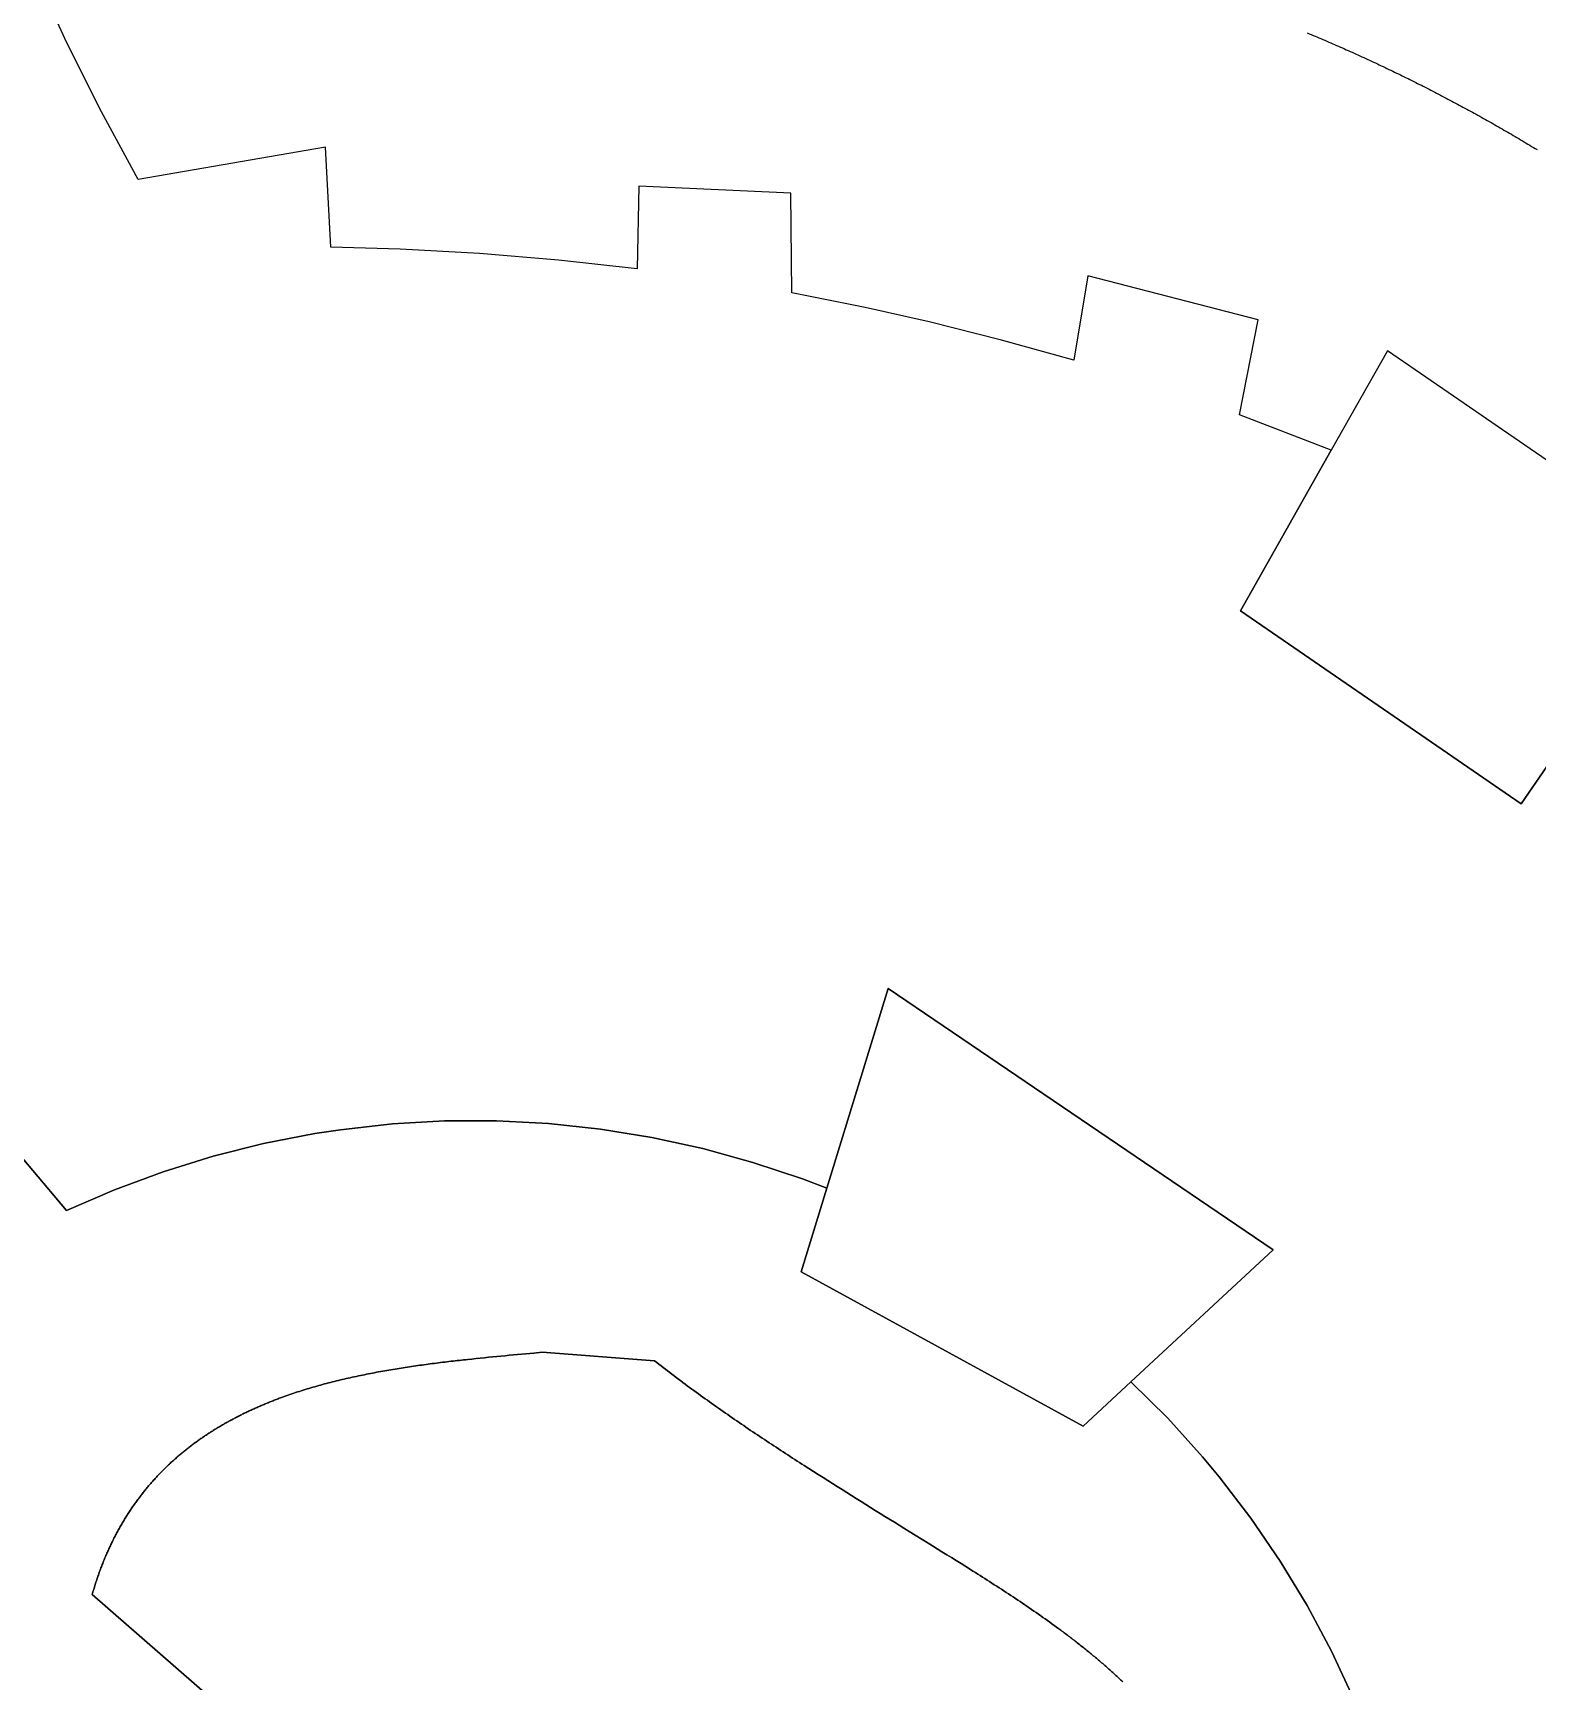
# Model space of a CAD drawing. Header units: millimetres. Extents: x -97041 to 275168, y -12500 to 263793.
# Drawn here: x 9097 to 60170, y 35201 to 91165 of the extents above; entities that cross this region are included whole.
import ezdxf

# ---------------------------------------------------------------- set-up
doc = ezdxf.new("R2010")
doc.units = ezdxf.units.MM
doc.layers.add('CLOSED_AREAS', color=7, linetype='Continuous')
doc.layers.add('REGION_HOLES', color=7, linetype='Continuous')

msp = doc.modelspace()

# ---------------------------------------------------------------- linework, layer by layer
at = {"layer": 'CLOSED_AREAS'}
for points in [[(63111.911, 70053.742), (59632.479, 64989.057), (50099.358, 71538.289), (53181.462, 76993.891), (50066.423, 78193.982), (50697.236, 81418.404), (44912.23, 82915.513), (44436.315, 80050.322), (41990.349, 80736.477), (39526.759, 81356.35), (37358.072, 81844.026), (34866.273, 82338.455), (34835.299, 85726.718), (29674.109, 85960.801), (29615.121, 83154.383), (26940.362, 83454.146), (24258.109, 83677.303), (21570.575, 83823.669), (19216.382, 83888.64), (19032.555, 87288.273), (12672.01, 86194.082), (11419.002, 88487.635), (10248.85, 90824.544), (9163.043, 93201.822)], [(52364.444, 91167.751), (52431.288, 91140), (52498.095, 91112.164), (52564.865, 91084.244), (52631.597, 91056.239), (52698.292, 91028.151), (52764.95, 90999.978), (52831.571, 90971.721), (52898.154, 90943.38), (52964.7, 90914.954), (53031.209, 90886.445), (53097.68, 90857.851), (53164.114, 90829.174), (53230.51, 90800.412), (53296.869, 90771.566), (53363.19, 90742.636), (53429.474, 90713.622), (53495.72, 90684.524), (53561.928, 90655.342), (53628.099, 90626.076), (53694.232, 90596.726), (53760.327, 90567.292), (53826.384, 90537.773), (53892.404, 90508.171), (53958.385, 90478.485), (54024.329, 90448.716), (54090.235, 90418.862), (54156.102, 90388.924), (54221.932, 90358.902), (54287.724, 90328.797), (54353.477, 90298.607), (54419.193, 90268.334), (54484.87, 90237.977), (54550.509, 90207.536), (54616.11, 90177.011), (54681.672, 90146.403), (54747.197, 90115.71), (54812.683, 90084.934), (54878.13, 90054.075), (54943.539, 90023.131), (55008.91, 89992.104), (55074.242, 89960.993), (55139.536, 89929.798), (55204.791, 89898.519), (55270.007, 89867.157), (55335.185, 89835.711), (55400.325, 89804.182), (55465.425, 89772.569), (55530.487, 89740.872), (55595.51, 89709.092), (55660.494, 89677.228), (55725.44, 89645.281), (55790.346, 89613.25), (55855.214, 89581.135), (55920.042, 89548.937), (55984.832, 89516.655), (56049.583, 89484.29), (56114.294, 89451.842), (56178.967, 89419.309), (56243.6, 89386.694), (56308.195, 89353.995), (56372.75, 89321.212), (56437.265, 89288.346), (56501.742, 89255.397), (56566.179, 89222.364), (56630.577, 89189.248), (56694.936, 89156.048), (56759.255, 89122.766), (56823.535, 89089.399), (56887.775, 89055.95), (56951.975, 89022.417), (57016.137, 88988.801), (57080.258, 88955.101), (57144.34, 88921.318), (57208.382, 88887.452), (57272.385, 88853.503), (57336.348, 88819.471), (57400.271, 88785.355), (57464.154, 88751.156), (57527.998, 88716.874), (57591.802, 88682.508), (57655.565, 88648.06), (57719.289, 88613.528), (57782.973, 88578.913), (57846.617, 88544.215), (57910.22, 88509.434), (57973.784, 88474.57), (58037.308, 88439.623), (58100.791, 88404.593), (58164.234, 88369.479), (58227.637, 88334.283), (58291, 88299.003), (58354.322, 88263.641), (58417.604, 88228.195), (58480.846, 88192.667), (58544.047, 88157.055), (58607.208, 88121.361), (58670.329, 88085.584), (58733.409, 88049.723), (58796.448, 88013.78), (58859.447, 87977.754), (58922.405, 87941.645), (58985.323, 87905.453), (59048.199, 87869.178), (59111.036, 87832.821), (59173.831, 87796.38), (59236.585, 87759.857), (59299.299, 87723.251), (59361.972, 87686.562), (59424.604, 87649.79), (59487.195, 87612.935), (59549.745, 87575.998), (59612.254, 87538.978), (59674.722, 87501.875), (59737.149, 87464.69), (59799.535, 87427.422), (59861.88, 87390.071), (59924.183, 87352.637), (59986.446, 87315.121), (60048.667, 87277.522), (60110.846, 87239.841), (60172.985, 87202.077)], [(7932.244, 53895.018), (10240.202, 51174.691), (11863.642, 51879.295), (13522.929, 52494.771), (15213.155, 53019.317), (16929.353, 53451.379), (18666.469, 53789.699), (19541.266, 53923.377), (21300.142, 54119.27), (23067.057, 54219.458), (24836.797, 54223.625), (26604.165, 54131.765), (28363.94, 53944.155), (30110.953, 53661.337), (31840.041, 53284.146), (33546.106, 52813.695), (35224.15, 52251.38), (36051.101, 51936.271), (38134.942, 58718.781), (51208.923, 49840.601), (46381.942, 45365.456), (47633.049, 44121.758), (48815.071, 42812.218), (49379.088, 42133.945), (50451.047, 40732.882), (51445.655, 39275.895), (52360.01, 37767.251), (53191.442, 36211.364), (53937.502, 34612.781)], [(53937.502, 34612.781), (53191.442, 36211.364), (52360.01, 37767.251), (51445.655, 39275.895), (50451.047, 40732.882), (49379.088, 42133.945), (48815.071, 42812.218), (47633.049, 44121.758), (46381.942, 45365.456), (44758.133, 43859.999), (35177.556, 49093.039), (36051.101, 51936.271), (35224.15, 52251.38), (33546.106, 52813.695), (31840.041, 53284.146), (30110.953, 53661.337), (28363.94, 53944.155), (26604.165, 54131.765), (24836.797, 54223.625), (23067.057, 54219.458), (21300.142, 54119.27), (19541.266, 53923.377), (18666.469, 53789.699), (16929.353, 53451.379), (15213.155, 53019.317), (13522.929, 52494.771), (11863.642, 51879.295), (10240.202, 51174.691), (7932.244, 53895.018)], [(46105.718, 35171.667), (46072.246, 35203.385), (46038.689, 35235.023), (46005.048, 35266.582), (45971.322, 35298.062), (45937.514, 35329.464), (45903.622, 35360.787), (45869.648, 35392.034), (45835.592, 35423.203), (45801.455, 35454.296), (45767.237, 35485.313), (45732.938, 35516.255), (45698.559, 35547.121), (45664.101, 35577.914), (45629.564, 35608.632), (45594.949, 35639.277), (45560.255, 35669.85), (45525.484, 35700.35), (45490.636, 35730.778), (45455.711, 35761.135), (45420.71, 35791.421), (45385.634, 35821.636), (45350.483, 35851.782), (45315.257, 35881.859), (45279.957, 35911.867), (45244.583, 35941.806), (45209.137, 35971.678), (45173.618, 36001.482), (45138.026, 36031.22), (45102.364, 36060.891), (45066.63, 36090.497), (45030.825, 36120.038), (44994.95, 36149.513), (44959.006, 36178.925), (44922.992, 36208.272), (44886.91, 36237.557), (44850.76, 36266.779), (44814.541, 36295.938), (44778.256, 36325.036), (44741.904, 36354.073), (44705.486, 36383.049), (44669.002, 36411.965), (44632.453, 36440.821), (44595.839, 36469.618), (44559.161, 36498.356), (44522.419, 36527.036), (44485.614, 36555.659), (44448.746, 36584.224), (44411.816, 36612.733), (44374.824, 36641.186), (44337.771, 36669.583), (44300.657, 36697.924), (44263.482, 36726.212), (44226.248, 36754.445), (44188.955, 36782.625), (44151.602, 36810.751), (44114.192, 36838.825), (44076.723, 36866.847), (44039.197, 36894.817), (44001.614, 36922.736), (43926.28, 36978.424), (43850.724, 37033.913), (43774.951, 37089.208), (43698.963, 37144.313), (43622.766, 37199.232), (43546.363, 37253.97), (43469.758, 37308.529), (43392.955, 37362.915), (43315.958, 37417.13), (43238.771, 37471.18), (43161.398, 37525.069), (43083.842, 37578.799), (43006.108, 37632.377), (42928.199, 37685.804), (42850.12, 37739.087), (42771.875, 37792.228), (42693.466, 37845.231), (42614.899, 37898.102), (42536.178, 37950.843), (42457.305, 38003.459), (42378.285, 38055.953), (42299.123, 38108.331), (42219.821, 38160.596), (42140.384, 38212.752), (42060.816, 38264.803), (41981.121, 38316.753), (41901.302, 38368.606), (41821.364, 38420.367), (41741.31, 38472.039), (41661.145, 38523.626), (41580.872, 38575.133), (41500.496, 38626.563), (41420.02, 38677.921), (41339.447, 38729.21), (41258.783, 38780.435), (41178.031, 38831.6), (41097.195, 38882.708), (41016.279, 38933.764), (40935.287, 38984.772), (40773.089, 39086.661), (40610.634, 39188.405), (40447.952, 39290.038), (40285.076, 39391.591), (40124.199, 39491.747), (39963.176, 39591.866), (39802.018, 39691.955), (39640.739, 39792.024), (39317.862, 39992.134), (38994.643, 40192.26), (38671.182, 40392.468), (38347.577, 40592.825), (38023.924, 40793.396), (37862.112, 40893.783), (37700.324, 40994.248), (37538.574, 41094.8), (37376.874, 41195.446), (37215.236, 41296.196), (37053.672, 41397.057), (36892.195, 41498.037), (36730.817, 41599.145), (36569.55, 41700.39), (36408.407, 41801.778), (36247.4, 41903.32), (36086.54, 42005.022), (35925.841, 42106.893), (35765.315, 42208.941), (35604.973, 42311.175), (35444.829, 42413.603), (35284.894, 42516.232), (35205.009, 42567.626), (35125.181, 42619.072), (35045.412, 42670.574), (34965.702, 42722.131), (34886.054, 42773.745), (34806.47, 42825.416), (34726.95, 42877.147), (34647.496, 42928.937), (34568.11, 42980.788), (34488.793, 43032.7), (34409.547, 43084.676), (34330.373, 43136.715), (34251.273, 43188.82), (34172.249, 43240.99), (34093.301, 43293.228), (34014.432, 43345.533), (33935.643, 43397.908), (33856.935, 43450.352), (33778.311, 43502.868), (33699.771, 43555.456), (33621.318, 43608.117), (33542.952, 43660.852), (33464.675, 43713.663), (33386.489, 43766.549), (33308.395, 43819.514), (33230.396, 43872.556), (33152.491, 43925.678), (33074.684, 43978.88), (32996.974, 44032.164), (32919.365, 44085.53), (32841.858, 44138.979), (32764.453, 44192.513), (32687.153, 44246.133), (32609.959, 44299.839), (32532.873, 44353.633), (32455.896, 44407.516), (32379.029, 44461.488), (32302.275, 44515.551), (32225.635, 44569.705), (32149.11, 44623.953), (32072.702, 44678.294), (31996.412, 44732.73), (31920.242, 44787.262), (31844.194, 44841.891), (31768.269, 44896.617), (31692.468, 44951.443), (31616.793, 45006.369), (31541.246, 45061.395), (31465.828, 45116.524), (31390.541, 45171.756), (31315.386, 45227.091), (31240.365, 45282.532), (31165.479, 45338.08), (31090.729, 45393.734), (31016.119, 45449.497), (30941.648, 45505.368), (30867.318, 45561.351), (30793.132, 45617.444), (30719.09, 45673.65), (30645.194, 45729.969), (30571.445, 45786.403), (30497.846, 45842.952), (30424.397, 45899.617), (30351.101, 45956.4), (30277.958, 46013.302), (30204.97, 46070.323), (26385.876, 46364.099), (26108.23, 46338.886), (25829.495, 46313.524), (25549.795, 46287.882), (25409.62, 46274.917), (25269.25, 46261.832), (25128.699, 46248.613), (24987.983, 46235.243), (24847.117, 46221.706), (24706.117, 46207.986), (24564.997, 46194.066), (24423.773, 46179.93), (24282.46, 46165.562), (24141.074, 46150.946), (23999.63, 46136.066), (23858.143, 46120.904), (23787.388, 46113.213), (23716.628, 46105.446), (23645.865, 46097.601), (23575.101, 46089.675), (23504.337, 46081.667), (23433.577, 46073.574), (23362.82, 46065.395), (23292.071, 46057.128), (23221.329, 46048.77), (23150.598, 46040.32), (23079.879, 46031.775), (23009.175, 46023.134), (22938.486, 46014.394), (22867.815, 46005.553), (22797.164, 45996.61), (22726.535, 45987.562), (22655.929, 45978.408), (22585.349, 45969.145), (22514.797, 45959.771), (22444.274, 45950.284), (22373.782, 45940.683), (22303.323, 45930.964), (22232.9, 45921.127), (22162.513, 45911.169), (22092.166, 45901.088), (22021.859, 45890.882), (21951.595, 45880.549), (21881.376, 45870.088), (21811.203, 45859.495), (21741.079, 45848.769), (21671.006, 45837.908), (21600.984, 45826.91), (21531.017, 45815.773), (21461.106, 45804.494), (21391.253, 45793.073), (21321.46, 45781.506), (21251.729, 45769.792), (21182.062, 45757.928), (21112.46, 45745.914), (21042.926, 45733.746), (20973.461, 45721.423), (20904.068, 45708.942), (20834.748, 45696.302), (20765.504, 45683.5), (20696.337, 45670.535), (20627.248, 45657.405), (20558.241, 45644.107), (20489.316, 45630.639), (20420.477, 45617), (20351.724, 45603.187), (20283.059, 45589.199), (20214.486, 45575.033), (20146.004, 45560.687), (20077.617, 45546.159), (20009.327, 45531.448), (19941.134, 45516.551), (19873.041, 45501.466), (19805.051, 45486.191), (19737.164, 45470.725), (19669.384, 45455.064), (19601.71, 45439.208), (19534.147, 45423.153), (19466.695, 45406.899), (19399.357, 45390.443), (19332.134, 45373.782), (19265.028, 45356.916), (19198.041, 45339.841), (19131.176, 45322.557), (19064.433, 45305.06), (18997.816, 45287.349), (18931.325, 45269.422), (18864.963, 45251.276), (18798.731, 45232.911), (18732.633, 45214.323), (18666.668, 45195.51), (18600.84, 45176.472), (18535.151, 45157.205), (18469.601, 45137.707), (18404.194, 45117.978), (18338.93, 45098.013), (18273.813, 45077.813), (18208.843, 45057.373), (18144.024, 45036.693), (18079.355, 45015.771), (18014.841, 44994.604), (17950.482, 44973.19), (17886.28, 44951.528), (17822.238, 44929.615), (17758.356, 44907.449), (17694.638, 44885.029), (17631.085, 44862.352), (17599.371, 44850.916), (17567.699, 44839.416), (17532.565, 44826.564), (17497.482, 44813.631), (17462.453, 44800.617), (17427.476, 44787.521), (17392.553, 44774.345), (17357.683, 44761.086), (17322.868, 44747.745), (17288.106, 44734.322), (17253.399, 44720.815), (17218.747, 44707.226), (17184.149, 44693.554), (17149.607, 44679.798), (17115.121, 44665.958), (17080.691, 44652.035), (17046.317, 44638.026), (17012, 44623.933), (16977.739, 44609.756), (16943.536, 44595.493), (16909.39, 44581.144), (16875.302, 44566.709), (16841.272, 44552.189), (16807.301, 44537.582), (16773.388, 44522.889), (16739.534, 44508.108), (16705.739, 44493.241), (16672.004, 44478.285), (16638.329, 44463.243), (16604.714, 44448.112), (16571.159, 44432.892), (16537.665, 44417.585), (16504.233, 44402.188), (16470.861, 44386.702), (16437.552, 44371.127), (16404.304, 44355.462), (16371.118, 44339.706), (16337.995, 44323.861), (16304.935, 44307.925), (16271.938, 44291.898), (16239.005, 44275.78), (16206.135, 44259.571), (16173.329, 44243.27), (16140.588, 44226.877), (16107.911, 44210.392), (16075.3, 44193.814), (16042.753, 44177.144), (16010.272, 44160.38), (15977.857, 44143.523), (15945.508, 44126.572), (15913.226, 44109.528), (15881.01, 44092.389), (15848.861, 44075.155), (15816.78, 44057.827), (15784.766, 44040.404), (15752.82, 44022.886), (15720.943, 44005.271), (15689.134, 43987.561), (15657.393, 43969.755), (15625.722, 43951.853), (15594.121, 43933.853), (15562.589, 43915.757), (15531.127, 43897.563), (15499.736, 43879.272), (15468.415, 43860.883), (15437.165, 43842.395), (15405.986, 43823.81), (15374.879, 43805.125), (15343.843, 43786.342), (15312.88, 43767.459), (15281.989, 43748.477), (15251.171, 43729.395), (15220.426, 43710.213), (15189.754, 43690.93), (15159.156, 43671.547), (15128.632, 43652.063), (15098.182, 43632.477), (15067.806, 43612.79), (15037.506, 43593.002), (15007.28, 43573.111), (14977.13, 43553.118), (14947.056, 43533.022), (14917.057, 43512.824), (14887.135, 43492.522), (14857.29, 43472.116), (14827.521, 43451.607), (14797.83, 43430.994), (14768.216, 43410.277), (14738.68, 43389.455), (14709.222, 43368.528), (14679.842, 43347.496), (14650.541, 43326.359), (14621.319, 43305.115), (14592.177, 43283.766), (14563.114, 43262.311), (14534.13, 43240.749), (14505.228, 43219.08), (14476.405, 43197.304), (14447.664, 43175.421), (14419.003, 43153.43), (14390.424, 43131.331), (14361.926, 43109.123), (14333.511, 43086.808), (14305.178, 43064.383), (14276.927, 43041.849), (14248.76, 43019.206), (14220.675, 42996.454), (14192.674, 42973.591), (14164.757, 42950.618), (14136.924, 42927.535), (14109.175, 42904.341), (14081.511, 42881.036), (14053.932, 42857.62), (14026.438, 42834.092), (13999.029, 42810.452), (13971.707, 42786.7), (13944.471, 42762.835), (13917.321, 42738.858), (13890.258, 42714.768), (13863.282, 42690.564), (13836.394, 42666.247), (13809.593, 42641.816), (13782.88, 42617.271), (13756.255, 42592.611), (13729.719, 42567.837), (13703.272, 42542.948), (13676.914, 42517.944), (13650.645, 42492.824), (13624.467, 42467.588), (13598.378, 42442.236), (13572.379, 42416.768), (13546.472, 42391.183), (13520.655, 42365.481), (13494.929, 42339.662), (13469.295, 42313.725), (13443.753, 42287.671), (13418.303, 42261.499), (13392.946, 42235.208), (13367.681, 42208.799), (13342.509, 42182.27), (13317.431, 42155.623), (13292.446, 42128.856), (13267.555, 42101.969), (13242.759, 42074.963), (13218.057, 42047.836), (13193.45, 42020.588), (13168.938, 41993.22), (13144.521, 41965.73), (13120.2, 41938.119), (13095.976, 41910.387), (13071.847, 41882.532), (13047.815, 41854.555), (13023.881, 41826.456), (13000.043, 41798.233), (12976.303, 41769.888), (12952.661, 41741.419), (12929.116, 41712.827), (12905.671, 41684.11), (12882.324, 41655.269), (12859.076, 41626.304), (12835.927, 41597.214), (12812.878, 41567.999), (12789.929, 41538.659), (12767.08, 41509.193), (12744.332, 41479.601), (12721.684, 41449.883), (12699.138, 41420.038), (12676.693, 41390.067), (12654.35, 41359.969), (12632.108, 41329.743), (12609.97, 41299.39), (12587.933, 41268.908), (12566, 41238.299), (12544.17, 41207.561), (12522.443, 41176.695), (12500.82, 41145.699), (12479.301, 41114.575), (12457.887, 41083.32), (12436.577, 41051.936), (12415.373, 41020.422), (12394.274, 40988.777), (12373.28, 40957.002), (12352.392, 40925.095), (12331.61, 40893.058), (12310.935, 40860.889), (12290.367, 40828.588), (12269.906, 40796.155), (12249.552, 40763.589), (12229.306, 40730.891), (12209.168, 40698.061), (12189.138, 40665.096), (12169.217, 40631.999), (12149.404, 40598.767), (12129.701, 40565.402), (12110.108, 40531.902), (12090.624, 40498.268), (12071.25, 40464.499), (12051.987, 40430.594), (12032.834, 40396.554), (12013.792, 40362.379), (11994.862, 40328.067), (11976.043, 40293.619), (11957.336, 40259.035), (11938.741, 40224.313), (11920.259, 40189.455), (11901.889, 40154.459), (11883.633, 40119.325), (11865.49, 40084.054), (11847.46, 40048.644), (11829.545, 40013.096), (11811.744, 39977.408), (11794.057, 39941.582), (11776.486, 39905.616), (11759.029, 39869.511), (11741.688, 39833.266), (11724.463, 39796.88), (11707.353, 39760.354), (11690.361, 39723.688), (11673.484, 39686.88), (11656.725, 39649.931), (11640.083, 39612.84), (11623.559, 39575.607), (11607.152, 39538.232), (11590.864, 39500.715), (11574.694, 39463.055), (11558.643, 39425.252), (11542.711, 39387.306), (11526.898, 39349.216), (11511.205, 39310.982), (11495.631, 39272.604), (11480.179, 39234.081), (11464.846, 39195.414), (11449.635, 39156.602), (11434.544, 39117.645), (11419.575, 39078.542), (11404.728, 39039.293), (11390.003, 38999.898), (11375.4, 38960.357), (11360.92, 38920.669), (11346.563, 38880.834), (11332.329, 38840.852), (11318.219, 38800.722), (11304.232, 38760.445), (11290.37, 38720.019), (11276.632, 38679.445), (11263.018, 38638.723), (11249.53, 38597.852), (11236.167, 38556.831), (11222.93, 38515.661), (11209.819, 38474.341), (11196.834, 38432.871), (11183.975, 38391.251), (11171.243, 38349.48), (11158.639, 38307.558), (11146.162, 38265.486), (11133.812, 38223.261), (11121.591, 38180.885), (11109.498, 38138.357), (27267.205, 24037.085)]]:
    msp.add_lwpolyline(points, dxfattribs=at)
for points in [[(53181.462, 76993.891), (50099.358, 71538.289), (59632.479, 64989.057), (63111.911, 70053.742), (65357.05, 73321.796), (55091.25, 80374.37)], [(36051.101, 51936.271), (35177.556, 49093.039), (44758.133, 43859.999), (46381.942, 45365.456), (51208.923, 49840.601), (38134.942, 58718.781)]]:
    msp.add_lwpolyline(points, close=True, dxfattribs=at)
at = {"layer": 'REGION_HOLES'}
msp.add_lwpolyline([(27267.205, 24037.085), (11109.498, 38138.357), (11121.591, 38180.885), (11133.812, 38223.261), (11146.162, 38265.486), (11158.639, 38307.558), (11171.243, 38349.48), (11183.975, 38391.251), (11196.834, 38432.871), (11209.819, 38474.341), (11222.93, 38515.661), (11236.167, 38556.831), (11249.53, 38597.852), (11263.018, 38638.723), (11276.632, 38679.445), (11290.37, 38720.019), (11304.232, 38760.445), (11318.219, 38800.722), (11332.329, 38840.852), (11346.563, 38880.834), (11360.92, 38920.669), (11375.4, 38960.357), (11390.003, 38999.898), (11404.728, 39039.293), (11419.575, 39078.542), (11434.544, 39117.645), (11449.635, 39156.602), (11464.846, 39195.414), (11480.179, 39234.081), (11495.631, 39272.604), (11511.205, 39310.982), (11526.898, 39349.216), (11542.711, 39387.306), (11558.643, 39425.252), (11574.694, 39463.055), (11590.864, 39500.715), (11607.152, 39538.232), (11623.559, 39575.607), (11640.083, 39612.84), (11656.725, 39649.931), (11673.484, 39686.88), (11690.361, 39723.688), (11707.353, 39760.354), (11724.463, 39796.88), (11741.688, 39833.266), (11759.029, 39869.511), (11776.486, 39905.616), (11794.057, 39941.582), (11811.744, 39977.408), (11829.545, 40013.096), (11847.46, 40048.644), (11865.49, 40084.054), (11883.633, 40119.325), (11901.889, 40154.459), (11920.259, 40189.455), (11938.741, 40224.313), (11957.336, 40259.035), (11976.043, 40293.619), (11994.862, 40328.067), (12013.792, 40362.379), (12032.834, 40396.554), (12051.987, 40430.594), (12071.25, 40464.499), (12090.624, 40498.268), (12110.108, 40531.902), (12129.701, 40565.402), (12149.404, 40598.767), (12169.217, 40631.999), (12189.138, 40665.096), (12209.168, 40698.061), (12229.306, 40730.891), (12249.552, 40763.589), (12269.906, 40796.155), (12290.367, 40828.588), (12310.935, 40860.889), (12331.61, 40893.058), (12352.392, 40925.095), (12373.28, 40957.002), (12394.274, 40988.777), (12415.373, 41020.422), (12436.577, 41051.936), (12457.887, 41083.32), (12479.301, 41114.575), (12500.82, 41145.699), (12522.443, 41176.695), (12544.17, 41207.561), (12566, 41238.299), (12587.933, 41268.908), (12609.97, 41299.39), (12632.108, 41329.743), (12654.35, 41359.969), (12676.693, 41390.067), (12699.138, 41420.038), (12721.684, 41449.883), (12744.332, 41479.601), (12767.08, 41509.193), (12789.929, 41538.659), (12812.878, 41567.999), (12835.927, 41597.214), (12859.076, 41626.304), (12882.324, 41655.269), (12905.671, 41684.11), (12929.116, 41712.827), (12952.661, 41741.419), (12976.303, 41769.888), (13000.043, 41798.233), (13023.881, 41826.456), (13047.815, 41854.555), (13071.847, 41882.532), (13095.976, 41910.387), (13120.2, 41938.119), (13144.521, 41965.73), (13168.938, 41993.22), (13193.45, 42020.588), (13218.057, 42047.836), (13242.759, 42074.963), (13267.555, 42101.969), (13292.446, 42128.856), (13317.431, 42155.623), (13342.509, 42182.27), (13367.681, 42208.799), (13392.946, 42235.208), (13418.303, 42261.499), (13443.753, 42287.671), (13469.295, 42313.725), (13494.929, 42339.662), (13520.655, 42365.481), (13546.472, 42391.183), (13572.379, 42416.768), (13598.378, 42442.236), (13624.467, 42467.588), (13650.645, 42492.824), (13676.914, 42517.944), (13703.272, 42542.948), (13729.719, 42567.837), (13756.255, 42592.611), (13782.88, 42617.271), (13809.593, 42641.816), (13836.394, 42666.247), (13863.282, 42690.564), (13890.258, 42714.768), (13917.321, 42738.858), (13944.471, 42762.835), (13971.707, 42786.7), (13999.029, 42810.452), (14026.438, 42834.092), (14053.932, 42857.62), (14081.511, 42881.036), (14109.175, 42904.341), (14136.924, 42927.535), (14164.757, 42950.618), (14192.674, 42973.591), (14220.675, 42996.454), (14248.76, 43019.206), (14276.927, 43041.849), (14305.178, 43064.383), (14333.511, 43086.808), (14361.926, 43109.123), (14390.424, 43131.331), (14419.003, 43153.43), (14447.664, 43175.421), (14476.405, 43197.304), (14505.228, 43219.08), (14534.13, 43240.749), (14563.114, 43262.311), (14592.177, 43283.766), (14621.319, 43305.115), (14650.541, 43326.359), (14679.842, 43347.496), (14709.222, 43368.528), (14738.68, 43389.455), (14768.216, 43410.277), (14797.83, 43430.994), (14827.521, 43451.607), (14857.29, 43472.116), (14887.135, 43492.522), (14917.057, 43512.824), (14947.056, 43533.022), (14977.13, 43553.118), (15007.28, 43573.111), (15037.506, 43593.002), (15067.806, 43612.79), (15098.182, 43632.477), (15128.632, 43652.063), (15159.156, 43671.547), (15189.754, 43690.93), (15220.426, 43710.213), (15251.171, 43729.395), (15281.989, 43748.477), (15312.88, 43767.459), (15343.843, 43786.342), (15374.879, 43805.125), (15405.986, 43823.81), (15437.165, 43842.395), (15468.415, 43860.883), (15499.736, 43879.272), (15531.127, 43897.563), (15562.589, 43915.757), (15594.121, 43933.853), (15625.722, 43951.853), (15657.393, 43969.755), (15689.134, 43987.561), (15720.943, 44005.271), (15752.82, 44022.886), (15784.766, 44040.404), (15816.78, 44057.827), (15848.861, 44075.155), (15881.01, 44092.389), (15913.226, 44109.528), (15945.508, 44126.572), (15977.857, 44143.523), (16010.272, 44160.38), (16042.753, 44177.144), (16075.3, 44193.814), (16107.911, 44210.392), (16140.588, 44226.877), (16173.329, 44243.27), (16206.135, 44259.571), (16239.005, 44275.78), (16271.938, 44291.898), (16304.935, 44307.925), (16337.995, 44323.861), (16371.118, 44339.706), (16404.304, 44355.462), (16437.552, 44371.127), (16470.861, 44386.702), (16504.233, 44402.188), (16537.665, 44417.585), (16571.159, 44432.892), (16604.714, 44448.112), (16638.329, 44463.243), (16672.004, 44478.285), (16705.739, 44493.241), (16739.534, 44508.108), (16773.388, 44522.889), (16807.301, 44537.582), (16841.272, 44552.189), (16875.302, 44566.709), (16909.39, 44581.144), (16943.536, 44595.493), (16977.739, 44609.756), (17012, 44623.933), (17046.317, 44638.026), (17080.691, 44652.035), (17115.121, 44665.958), (17149.607, 44679.798), (17184.149, 44693.554), (17218.747, 44707.226), (17253.399, 44720.815), (17288.106, 44734.322), (17322.868, 44747.745), (17357.683, 44761.086), (17392.553, 44774.345), (17427.476, 44787.521), (17462.453, 44800.617), (17497.482, 44813.631), (17532.565, 44826.564), (17567.699, 44839.416), (17599.371, 44850.916), (17631.085, 44862.352), (17694.638, 44885.029), (17758.356, 44907.449), (17822.238, 44929.615), (17886.28, 44951.528), (17950.482, 44973.19), (18014.841, 44994.604), (18079.355, 45015.771), (18144.024, 45036.693), (18208.843, 45057.373), (18273.813, 45077.813), (18338.93, 45098.013), (18404.194, 45117.978), (18469.601, 45137.707), (18535.151, 45157.205), (18600.84, 45176.472), (18666.668, 45195.51), (18732.633, 45214.323), (18798.731, 45232.911), (18864.963, 45251.276), (18931.325, 45269.422), (18997.816, 45287.349), (19064.433, 45305.06), (19131.176, 45322.557), (19198.041, 45339.841), (19265.028, 45356.916), (19332.134, 45373.782), (19399.357, 45390.443), (19466.695, 45406.899), (19534.147, 45423.153), (19601.71, 45439.208), (19669.384, 45455.064), (19737.164, 45470.725), (19805.051, 45486.191), (19873.041, 45501.466), (19941.134, 45516.551), (20009.327, 45531.448), (20077.617, 45546.159), (20146.004, 45560.687), (20214.486, 45575.033), (20283.059, 45589.199), (20351.724, 45603.187), (20420.477, 45617), (20489.316, 45630.639), (20558.241, 45644.107), (20627.248, 45657.405), (20696.337, 45670.535), (20765.504, 45683.5), (20834.748, 45696.302), (20904.068, 45708.942), (20973.461, 45721.423), (21042.926, 45733.746), (21112.46, 45745.914), (21182.062, 45757.928), (21251.729, 45769.792), (21321.46, 45781.506), (21391.253, 45793.073), (21461.106, 45804.494), (21531.017, 45815.773), (21600.984, 45826.91), (21671.006, 45837.908), (21741.079, 45848.769), (21811.203, 45859.495), (21881.376, 45870.088), (21951.595, 45880.549), (22021.859, 45890.882), (22092.166, 45901.088), (22162.513, 45911.169), (22232.9, 45921.127), (22303.323, 45930.964), (22373.782, 45940.683), (22444.274, 45950.284), (22514.797, 45959.771), (22585.349, 45969.145), (22655.929, 45978.408), (22726.535, 45987.562), (22797.164, 45996.61), (22867.815, 46005.553), (22938.486, 46014.394), (23009.175, 46023.134), (23079.879, 46031.775), (23150.598, 46040.32), (23221.329, 46048.77), (23292.071, 46057.128), (23362.82, 46065.395), (23433.577, 46073.574), (23504.337, 46081.667), (23575.101, 46089.675), (23645.865, 46097.601), (23716.628, 46105.446), (23787.388, 46113.213), (23858.143, 46120.904), (23999.63, 46136.066), (24141.074, 46150.946), (24282.46, 46165.562), (24423.773, 46179.93), (24564.997, 46194.066), (24706.117, 46207.986), (24847.117, 46221.706), (24987.983, 46235.243), (25128.699, 46248.613), (25269.25, 46261.832), (25409.62, 46274.917), (25549.795, 46287.882), (25829.495, 46313.524), (26108.23, 46338.886), (26385.876, 46364.099), (30204.97, 46070.323), (30277.958, 46013.302), (30351.101, 45956.4), (30424.397, 45899.617), (30497.846, 45842.952), (30571.445, 45786.403), (30645.194, 45729.969), (30719.09, 45673.65), (30793.132, 45617.444), (30867.318, 45561.351), (30941.648, 45505.368), (31016.119, 45449.497), (31090.729, 45393.734), (31165.479, 45338.08), (31240.365, 45282.532), (31315.386, 45227.091), (31390.541, 45171.756), (31465.828, 45116.524), (31541.246, 45061.395), (31616.793, 45006.369), (31692.468, 44951.443), (31768.269, 44896.617), (31844.194, 44841.891), (31920.242, 44787.262), (31996.412, 44732.73), (32072.702, 44678.294), (32149.11, 44623.953), (32225.635, 44569.705), (32302.275, 44515.551), (32379.029, 44461.488), (32455.896, 44407.516), (32532.873, 44353.633), (32609.959, 44299.839), (32687.153, 44246.133), (32764.453, 44192.513), (32841.858, 44138.979), (32919.365, 44085.53), (32996.974, 44032.164), (33074.684, 43978.88), (33152.491, 43925.678), (33230.396, 43872.556), (33308.395, 43819.514), (33386.489, 43766.549), (33464.675, 43713.663), (33542.952, 43660.852), (33621.318, 43608.117), (33699.771, 43555.456), (33778.311, 43502.868), (33856.935, 43450.352), (33935.643, 43397.908), (34014.432, 43345.533), (34093.301, 43293.228), (34172.249, 43240.99), (34251.273, 43188.82), (34330.373, 43136.715), (34409.547, 43084.676), (34488.793, 43032.7), (34568.11, 42980.788), (34647.496, 42928.937), (34726.95, 42877.147), (34806.47, 42825.416), (34886.054, 42773.745), (34965.702, 42722.131), (35045.412, 42670.574), (35125.181, 42619.072), (35205.009, 42567.626), (35284.894, 42516.232), (35444.829, 42413.603), (35604.973, 42311.175), (35765.315, 42208.941), (35925.841, 42106.893), (36086.54, 42005.022), (36247.4, 41903.32), (36408.407, 41801.778), (36569.55, 41700.39), (36730.817, 41599.145), (36892.195, 41498.037), (37053.672, 41397.057), (37215.236, 41296.196), (37376.874, 41195.446), (37538.574, 41094.8), (37700.324, 40994.248), (37862.112, 40893.783), (38023.924, 40793.396), (38347.577, 40592.825), (38671.182, 40392.468), (38994.643, 40192.26), (39317.862, 39992.134), (39640.739, 39792.024), (39802.018, 39691.955), (39963.176, 39591.866), (40124.199, 39491.747), (40285.076, 39391.591), (40447.952, 39290.038), (40610.634, 39188.405), (40773.089, 39086.661), (40935.287, 38984.772), (41016.279, 38933.764), (41097.195, 38882.708), (41178.031, 38831.6), (41258.783, 38780.435), (41339.447, 38729.21), (41420.02, 38677.921), (41500.496, 38626.563), (41580.872, 38575.133), (41661.145, 38523.626), (41741.31, 38472.039), (41821.364, 38420.367), (41901.302, 38368.606), (41981.121, 38316.753), (42060.816, 38264.803), (42140.384, 38212.752), (42219.821, 38160.596), (42299.123, 38108.331), (42378.285, 38055.953), (42457.305, 38003.459), (42536.178, 37950.843), (42614.899, 37898.102), (42693.466, 37845.231), (42771.875, 37792.228), (42850.12, 37739.087), (42928.199, 37685.804), (43006.108, 37632.377), (43083.842, 37578.799), (43161.398, 37525.069), (43238.771, 37471.18), (43315.958, 37417.13), (43392.955, 37362.915), (43469.758, 37308.529), (43546.363, 37253.97), (43622.766, 37199.232), (43698.963, 37144.313), (43774.951, 37089.208), (43850.724, 37033.913), (43926.28, 36978.424), (44001.614, 36922.736), (44039.197, 36894.817), (44076.723, 36866.847), (44114.192, 36838.825), (44151.602, 36810.751), (44188.955, 36782.625), (44226.248, 36754.445), (44263.482, 36726.212), (44300.657, 36697.924), (44337.771, 36669.583), (44374.824, 36641.186), (44411.816, 36612.733), (44448.746, 36584.224), (44485.614, 36555.659), (44522.419, 36527.036), (44559.161, 36498.356), (44595.839, 36469.618), (44632.453, 36440.821), (44669.002, 36411.965), (44705.486, 36383.049), (44741.904, 36354.073), (44778.256, 36325.036), (44814.541, 36295.938), (44850.76, 36266.779), (44886.91, 36237.557), (44922.992, 36208.272), (44959.006, 36178.925), (44994.95, 36149.513), (45030.825, 36120.038), (45066.63, 36090.497), (45102.364, 36060.891), (45138.026, 36031.22), (45173.618, 36001.482), (45209.137, 35971.678), (45244.583, 35941.806), (45279.957, 35911.867), (45315.257, 35881.859), (45350.483, 35851.782), (45385.634, 35821.636), (45420.71, 35791.421), (45455.711, 35761.135), (45490.636, 35730.778), (45525.484, 35700.35), (45560.255, 35669.85), (45594.949, 35639.277), (45629.564, 35608.632), (45664.101, 35577.914), (45698.559, 35547.121), (45732.938, 35516.255), (45767.237, 35485.313), (45801.455, 35454.296), (45835.592, 35423.203), (45869.648, 35392.034), (45903.622, 35360.787), (45937.514, 35329.464), (45971.322, 35298.062), (46005.048, 35266.582), (46038.689, 35235.023), (46072.246, 35203.385), (46105.718, 35171.667)], dxfattribs=at)

doc.saveas('drawing.dxf')
